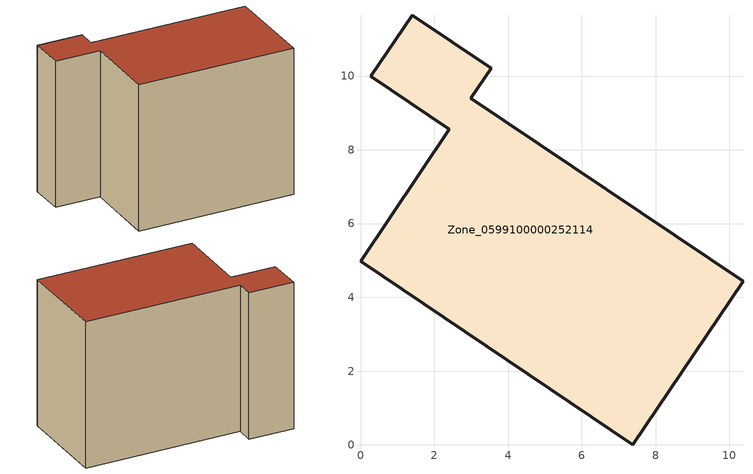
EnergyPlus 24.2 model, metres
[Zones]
Zone_0599100000252114
 floor ground (C_G): 2.41,8.55 0.28,9.99 1.4,11.65 3.54,10.21 2.99,9.4 10.37,4.43 7.38,0 0,4.98 z0.99
 wall outside (C_F): 3.54,10.21 1.4,11.65 0.28,9.99 2.41,8.55 0,4.98 7.38,0 10.37,4.43 2.99,9.4 3.54,10.21 z0.99:9.38
 roof outside (C_R): 10.37,4.43 2.99,9.4 3.54,10.21 1.4,11.65 0.28,9.99 2.41,8.55 0,4.98 7.38,0 z9.38
[BUILDING]
Pand.0599100000252114: North Axis=0; Terrain=City; Loads Convergence Tolerance Value=0.04; Temperature Convergence Tolerance Value=0.4; Solar Distribution=FullExterior; Maximum Number of Warmup Days=25; Minimum Number of Warmup Days=1
[Site:Location]
Rotterdam.The.Hague.AP_ZH_NLD Design_Conditions: Latitude=51.96; Longitude=4.45; Time Zone=1; Elevation=-4.5
[SITE:GROUNDTEMPERATURE:BUILDINGSURFACE]
18, 18, 18, 18, 18, 18, 18, 18, 18, 18, 18, 18
[MATERIAL] Thermal Absorptance=0.9; Solar Absorptance=0.7; Visible Absorptance=0.7
Name | Roughness | Thickness | Conductivity | Density | Specific Heat
G.TI.1975-1991 | MediumSmooth | 0.15 | 0.288461 | 540 | 1210
F.TI.1975-1991 | Rough | 0.3 | 0.230769 | 1920 | 840
R.TI.1975-1991 | MediumRough | 0.2 | 0.153846 | 1500 | 1000
[CONSTRUCTION]
C_G: G.TI.1975-1991
C_F: F.TI.1975-1991
C_R: R.TI.1975-1991
[ZONE]
Zone_0599100000252114: Type=1; Multiplier=1; Ceiling Height=Autocalculate; Volume=Autocalculate; Floor Area=autocalculate; Part of Total Floor Area=Yes
[ZONEINFILTRATION:DESIGNFLOWRATE]
Infil_Zone_0599100000252114: Zone or ZoneList or Space or SpaceList=Zone_0599100000252114; Schedule=AlwaysOn; Design Flow Rate Calculation Method=Flow/Area; Flow Rate per Floor Area=0.003; Constant Term Coefficient=1; Temperature Term Coefficient=0; Velocity Term Coefficient=0; Velocity Squared Term Coefficient=0
[HVACTEMPLATE:ZONE:IDEALLOADSAIRSYSTEM]
Zone_0599100000252114: Maximum Heating Supply Air Temperature=50; Minimum Cooling Supply Air Temperature=13; Maximum Heating Supply Air Humidity Ratio=0.0156; Minimum Cooling Supply Air Humidity Ratio=0.0077; Heating Limit=NoLimit; Cooling Limit=NoLimit; Dehumidification Control Type=ConstantSensibleHeatRatio; Cooling Sensible Heat Ratio=0.7; Dehumidification Setpoint=60; Humidification Control Type=None; Humidification Setpoint=30; Outdoor Air Method=None; Outdoor Air Flow Rate per Person=0.00944; Outdoor Air Flow Rate per Zone Floor Area=0; Outdoor Air Flow Rate per Zone=0; Demand Controlled Ventilation Type=None; Outdoor Air Economizer Type=NoEconomizer; Heat Recovery Type=None; Sensible Heat Recovery Effectiveness=0.7; Latent Heat Recovery Effectiveness=0.65
[ZONECONTROL:THERMOSTAT]
ThermostatControl_Zone_0599100000252114: Zone or ZoneList=Zone_0599100000252114; Control Type Schedule=DualSetpointControlType; Control 1=Thermostat_Zone_0599100000252114; Temperature Difference Between Cutout And Setpoint=0
[THERMOSTATSETPOINT:DUALSETPOINT]
Thermostat_Zone_0599100000252114: Heating Setpoint Temperature Schedule=HeatingSetpoint_Zone_0599100000252114; Cooling Setpoint Temperature Schedule=CoolingSetpoint_Zone_0599100000252114
[SCHEDULE:COMPACT]
HeatingSetpoint_Zone_0599100000252114: Through: 12/31, For: AllDays, Until: 24:00, 21
CoolingSetpoint_Zone_0599100000252114: Through: 12/31, For: AllDays, Until: 24:00, 24
DualSetpointControlType: Through: 12/31, For: AllDays, Until: 24:00, 4
AlwaysOn: Through: 12/31, For: AllDays, Until: 24:00, 1
